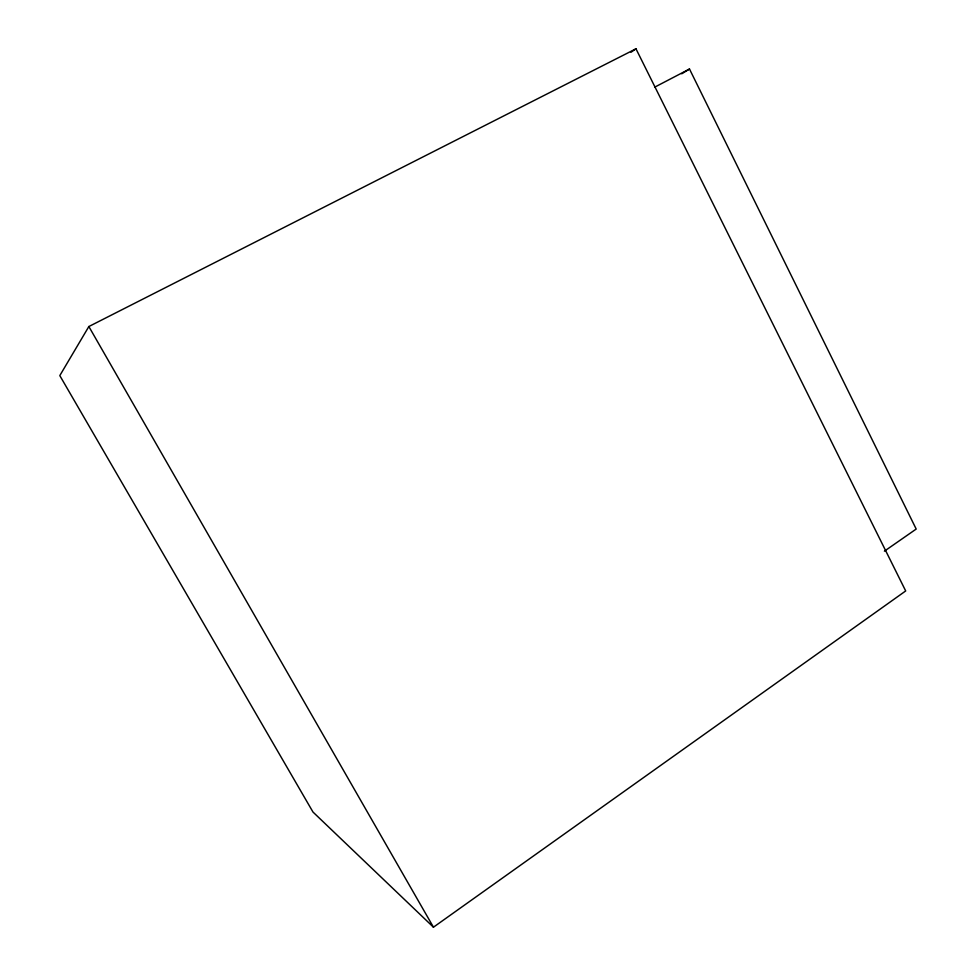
<?xml version="1.0" encoding="UTF-8"?>
<svg xmlns="http://www.w3.org/2000/svg" width="976" height="976" viewBox="0 0 976 976"><rect width="100%" height="100%" fill="white"/><g stroke="black" fill="none" stroke-linecap="round" stroke-linejoin="round"><path stroke-width="1.46" d="M88.853 326.533L59.804 375.601L312.979 812.032L433.454 927.2L905.691 590.944L635.974 48.8L88.853 326.533L433.454 927.2M884.39 551.172L916.196 529.053L689.495 69.028L654.652 87.181M630.984 52.265L635.974 48.8M681.736 73.786L689.495 69.028"/></g></svg>
